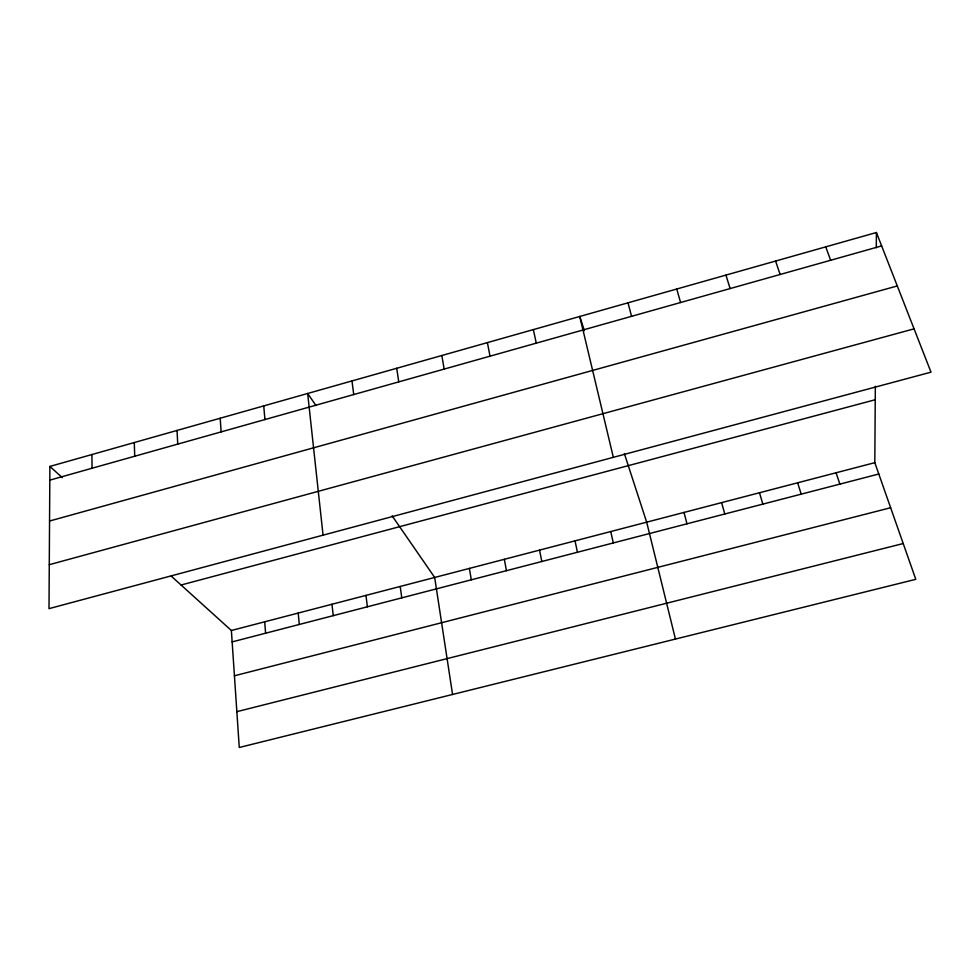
<?xml version="1.0" encoding="UTF-8"?>
<svg xmlns="http://www.w3.org/2000/svg" width="980" height="980" viewBox="0 0 980 980"><rect width="100%" height="100%" fill="white"/><g stroke="black" fill="none" stroke-linecap="round" stroke-linejoin="round"><path stroke-width="1.47" d="M49.894 466.431L49 608.641L931 372.167L876.402 232.517L49.894 466.431L62.328 477.664M171.194 576.081L231.378 630.495L239.267 747.483L915.786 579.327L874.809 462.67L875.336 386.267M876.292 247.781L876.402 232.517M49.809 480.139L881.633 245.907M49.551 521.029L897.288 285.952M49.282 564.688L914.058 328.851M181.067 585.011L875.238 399.742M231.378 630.495L874.809 462.67M232.138 641.9L878.791 474.014M234.428 675.784L890.636 507.738M236.854 711.664L903.217 543.533M315.989 405.549L307.659 393.482L323.057 535.166M392.147 515.86L434.679 577.465L452.564 694.465M825.748 246.85L830.636 260.276M775.584 261.048L780.129 274.486M836.075 472.764L839.86 484.12M584.386 330.713L579.756 316.466L613.345 457.329M624.358 453.581L646.678 522.168L675.441 639.07M797.634 482.797L801.211 494.153M725.923 275.098L730.125 288.573M759.476 492.744L762.857 504.112M676.727 289.026L680.598 302.514M721.598 502.63L724.784 513.998M684.003 512.43L686.992 523.81M628.009 302.808L631.549 316.332M610.724 531.552L613.333 542.932M533.353 329.599L536.28 343.159M575.015 540.862L577.453 552.255M539.551 550.111L541.818 561.503M487.391 342.608L490.012 356.181M504.345 559.286L506.44 570.691M441.833 355.507L444.173 369.093M469.396 568.412L471.307 579.817M396.704 368.272L398.75 381.882M400.208 586.457L401.776 597.861M351.979 380.938L353.731 394.56M365.969 595.387L367.377 606.792M331.975 604.256L333.224 615.661M298.202 613.063L299.292 624.468M263.73 405.916L264.943 419.563M264.674 621.798L265.605 633.215M220.194 418.227L221.137 431.898M177.049 430.441L177.735 444.112M134.297 442.543L134.713 456.227M91.912 454.536L92.071 468.232"/></g></svg>
